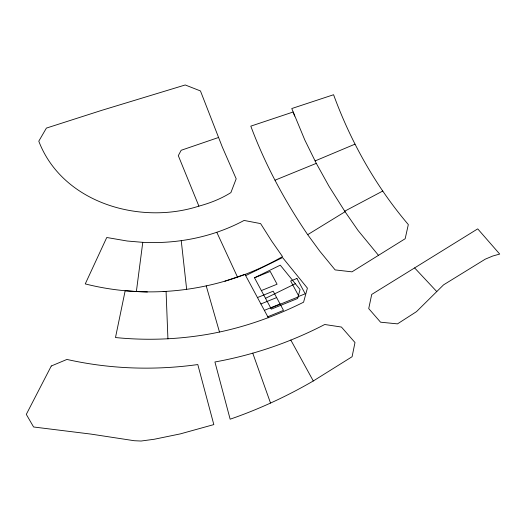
<?xml version="1.0" encoding="UTF-8"?>
<svg xmlns="http://www.w3.org/2000/svg" width="526" height="526" viewBox="0 0 526 526"><rect width="100%" height="100%" fill="white"/><g stroke="black" fill="none" stroke-linecap="round" stroke-linejoin="round"><path stroke-width="0.79" d="M245.668 275.624L282.567 257.562L307.401 288.123L303.581 302.187C273.165 317.388 240.796 328.586 207.264 334.398C176.979 339.513 146.057 340.631 115.49 337.541L125.181 290.681L136.379 291.503L142.776 242.341C177.591 244.071 213.3 236.989 244.09 220.44L260.607 223.603L271.712 241.138L282.515 256.583C223.596 290.74 151.258 300.668 85.258 283.909L106.758 237.496L127.193 241.013L142.776 242.341M307.684 234.675L319.821 251.224L335.128 269.904L351.966 271.843L405.171 238.732L408.321 224.569C375.781 186.329 350.803 141.849 333.583 94.733L291.766 108.54L304.791 139.962L316.304 163.362L329.02 186.296L345.069 211.728L307.684 234.675C284.671 200.833 265.124 164.52 250.803 126.148L293.094 112.025L294.659 116.062M414.626 267.912L371.718 294.442L368.726 308.598L380.548 322.188L397.478 323.871L416.507 311.635L443.569 284.849L485.255 259.167L492.744 256.024L499.7 254.065L477.713 228.863L414.626 267.912L436.777 291.582M313.299 380.969C286.88 396.302 259.029 409.228 230.145 419.189L214.924 361.973C253.118 355.103 290.28 342.393 324.713 324.496L341.433 327.047L354.991 342.544L352.085 356.727L313.299 380.969L290.806 340.046M382.797 191.017L344.701 211.196L358.081 230.506L378.483 255.34M254.485 277.787L280.273 265.163L300.063 289.517L297.631 298.492L271.357 309.137L254.485 277.787L270.2 271.423L277.077 284.204L261.363 290.569M265.531 298.308L295.342 283.711M315.12 160.917L354.978 144.163M275.065 180.181L316.304 163.362M257.47 297.558L273.185 291.194L283.501 310.366L267.793 316.737M260.916 303.949L276.623 297.584M264.354 310.347L280.062 303.975M270.778 308.058L298.032 297.012M218.606 137.464L181.161 150.285L178.301 155.65L198.894 206.126C210.117 203.102 221.019 198.821 230.888 192.615L236.187 178.82L222.307 147.03L200.452 90.945L185.237 84.969L101.722 110.348L46.4 128.094L38.786 141.185C62.305 202.793 139.732 225.365 198.894 206.126M224.924 281.193L244.991 274.368L268.365 317.803M163.172 291.621L166.078 291.391L167.925 338.849M136.379 291.503L147.431 291.976M216.811 232.321L237.522 277.136M252.75 353.15L270.522 403.041M206.212 285.868L219.48 332.024M181.233 240.625L186.651 289.267M51.285 365.997L26.3 414.376L33.592 426.987L90.807 434.075L134.229 440.716L141.047 441.031L154.236 439.256L180.326 433.884L213.826 424.594L197.796 364.557C154.263 370.587 109.829 369.107 66.927 359.436L51.285 365.997M296.947 278.458L290.661 281.002L298.919 296.342L305.198 293.791L296.947 278.458"/></g></svg>
